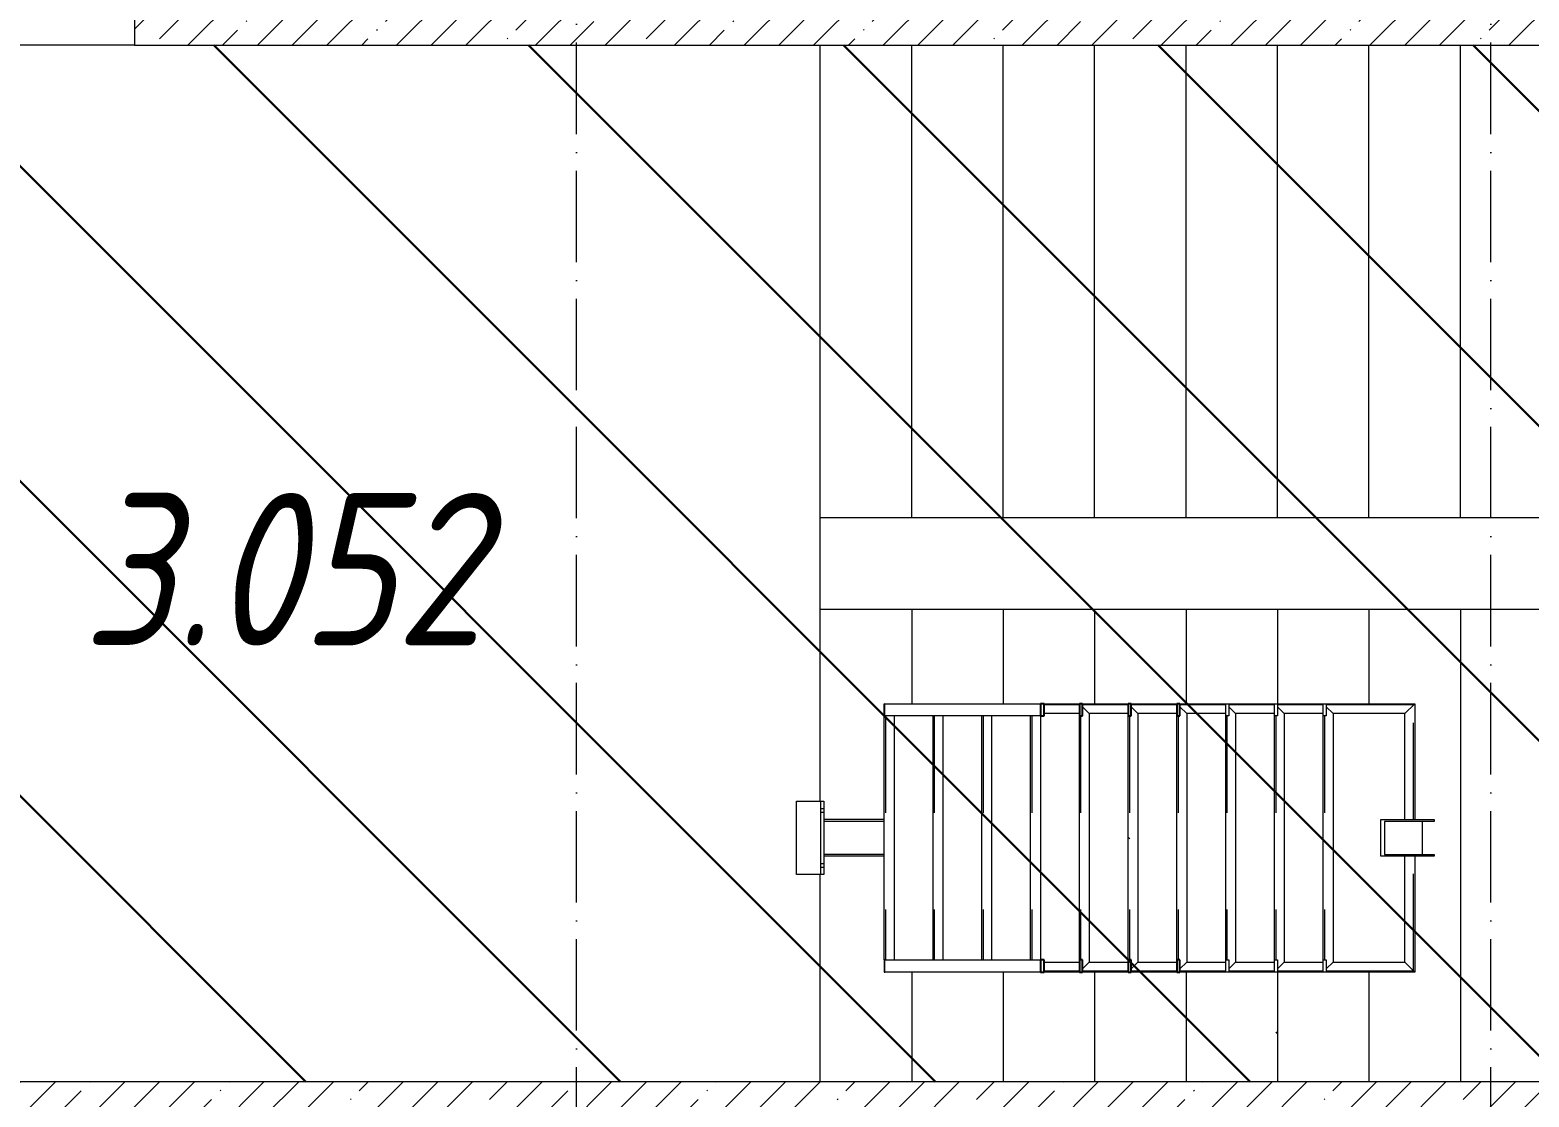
# Model space of a CAD drawing. Header units: millimetres. Extents: x 35697 to 388678, y -91946 to 171347.
# Drawn here: x 299028 to 303946, y -42832 to -39332 of the extents above; entities that cross this region are included whole.
import ezdxf

# ---------------------------------------------------------------- set-up
doc = ezdxf.new("R2010")
doc.units = ezdxf.units.MM
doc.linetypes.add('50_200_ШТРИХ_1Т_ш5_п1_п1_', pattern=[700, 500, -100, 0, -100])
doc.linetypes.add('Штрих', pattern=[635, 317.5, -317.5])
for name, color, linetype, lineweight in [('2.1) ПГП окна 2.8 м', 5, 'Continuous', 30), ('4) ЛЕстницы', 5, 'Continuous', 30), ('A-FLOR-____-OTLN', 7, 'Continuous', 9), ('A-GENM-____-HDLN', 7, 'Штрих', 9), ('A-GENM-____-MCUT', 7, 'Continuous', 25), ('A-GENM-____-OTLN', 7, 'Continuous', 9), ('A-WALL-____-MCUT-1', 7, 'Continuous', 9), ('A-WALL-____-OTLN', 7, 'Continuous', 9), ('A-WALL-____-PATT-1', 7, 'Continuous', 9), ('S-GRID-____-OTLN-1', 7, '50_200_ШТРИХ_1Т_ш5_п1_п1_', 9), ('S-STRS-____-OTLN-1', 7, 'Continuous', 9), ('Марки помещений', 7, 'Continuous', 9), ('стяжа', 7, 'Continuous', 30)]:
    doc.layers.add(name, color=color, linetype=linetype, lineweight=lineweight)
doc.styles.add('ISOCPEUR_I_2', font='isocpeui.ttf', dxfattribs={"width": 0.85, "height": 2.3})
pattern_1 = [(45, (283770.7, -86863.46), (-114.04925, 114.04925), []), (45, (283884.76, -86863.46), (-114.04925, 114.04925), [201.612, -40.322, 3.353, -36.97])]

# ---------------------------------------------------------------- blocks, each defined once
blk = doc.blocks.new('ОМ_Нижняя опорная пятка - ОМ_Нижняя опорная пятка-19082064-АР1_План отверстий 3 этажа в осях 1-64_А-ГГ')
at = {"layer": 'A-GENM-____-OTLN'}
for p, q in [((-96, 10), (-96, 0)), ((-84, 10), (-84, 0)), ((84, 10), (84, 0)), ((96, 10), (96, 0))]:
    blk.add_line(p, q, dxfattribs=at)
blk = doc.blocks.new('ОМ_Труба_ГОСТ 8639-82 - ОМ_Труба_ГОСТ 8639-82-26350154-АР1_План отверстий 3 этажа в осях 1-64_А-ГГ')
at = {"layer": 'A-GENM-____-OTLN'}
for p, q in [((19689.1, 44821), (19689.1, 44941)), ((19689.1, 44941), (19864.1, 44941)), ((19864.1, 44935), (19701.2, 44935)), ((19701.2, 44935), (19701.2, 44827)), ((19824, 44935), (19824, 44827)), ((19864.1, 44941), (19864.1, 44935)), ((19864.1, 44821), (19689.1, 44821)), ((19701.2, 44827), (19864.1, 44827)), ((19864.1, 44827), (19864.1, 44821))]:
    blk.add_line(p, q, dxfattribs=at)
blk = doc.blocks.new('ОМ_Уголок_ГОСТ 8509-93 - ОМ_Уголок_ГОСТ 8509-93-26349651-АР1_План отверстий 3 этажа в осях 1-64_А-ГГ')
at = {"layer": 'A-GENM-____-HDLN'}
for p, q in [((4, -4), (380, -4)), ((500, -4), (876, -4))]:
    blk.add_line(p, q, dxfattribs=at)
at = {"layer": 'A-GENM-____-OTLN'}
for p, q in [((380, 0), (0, 0)), ((32, -32), (0, 0)), ((32, -32), (380, -32)), ((880, 0), (500, 0)), ((500, -32), (848, -32)), ((880, 0), (848, -32))]:
    blk.add_line(p, q, dxfattribs=at)
blk = doc.blocks.new('ОМ_Уголок_ГОСТ 8509-93 - ОМ_Уголок_ГОСТ 8509-93-V88-АР1_План отверстий 3 этажа в осях 1-64_А-ГГ')
at = {"layer": 'A-GENM-____-HDLN'}
blk.add_line((40, -4), (840, -4), dxfattribs=at)
at = {"layer": 'A-GENM-____-OTLN'}
for p, q in [((32, -32), (10, -10)), ((32, -32), (848, -32)), ((840, 0), (40, 0)), ((870, -10), (848, -32))]:
    blk.add_line(p, q, dxfattribs=at)
blk = doc.blocks.new('ОМ_Уголок_ГОСТ 8509-93 - ОМ_Уголок_ГОСТ 8509-93-19082047-АР1_План отверстий 3 этажа в осях 1-64_А-ГГ')
at = {"layer": 'A-GENM-____-HDLN'}
blk.add_line((10, -4), (296, -4), dxfattribs=at)
at = {"layer": 'A-GENM-____-OTLN'}
for p, q in [((300, 0), (10, 0)), ((32, -32), (10, -10)), ((32, -32), (268, -32)), ((300, 0), (268, -32))]:
    blk.add_line(p, q, dxfattribs=at)
blk = doc.blocks.new('ОМ_Уголок_ГОСТ 8509-93 - ОМ_Уголок_ГОСТ 8509-93-V89-АР1_План отверстий 3 этажа в осях 1-64_А-ГГ')
at = {"layer": 'A-GENM-____-HDLN'}
blk.add_line((4, -4), (290, -4), dxfattribs=at)
at = {"layer": 'A-GENM-____-OTLN'}
for p, q in [((290, 0), (0, 0)), ((32, -32), (0, 0)), ((32, -32), (268, -32)), ((290, -10), (268, -32))]:
    blk.add_line(p, q, dxfattribs=at)
blk = doc.blocks.new('ОМ_Уголок_ГОСТ 8509-93 - ОМ_Уголок_ГОСТ 8509-93-V90-АР1_План отверстий 3 этажа в осях 1-64_А-ГГ')
at = {"layer": 'A-GENM-____-HDLN'}
blk.add_line((10, -4), (160, -4), dxfattribs=at)
at = {"layer": 'A-GENM-____-OTLN'}
for p, q in [((160, 0), (10, 0)), ((32, -32), (10, -10)), ((32, -32), (160, -32))]:
    blk.add_line(p, q, dxfattribs=at)
blk = doc.blocks.new('ОМ_Уголок_ГОСТ 8509-93 - ОМ_Уголок_ГОСТ 8509-93-V91-АР1_План отверстий 3 этажа в осях 1-64_А-ГГ')
at = {"layer": 'A-GENM-____-HDLN'}
blk.add_line((140, -4), (290, -4), dxfattribs=at)
at = {"layer": 'A-GENM-____-OTLN'}
for p, q in [((290, 0), (140, 0)), ((140, -32), (268, -32)), ((290, -10), (268, -32))]:
    blk.add_line(p, q, dxfattribs=at)
blk = doc.blocks.new('ОМ_Уголок_ГОСТ 8509-93 - ОМ_Уголок_ГОСТ 8509-93-V92-АР1_План отверстий 3 этажа в осях 1-64_А-ГГ')
at = {"layer": 'A-GENM-____-HDLN'}
blk.add_line((40, -4), (840, -4), dxfattribs=at)
at = {"layer": 'A-GENM-____-OTLN'}
for p, q in [((840, 0), (40, 0)), ((40, -32), (840, -32))]:
    blk.add_line(p, q, dxfattribs=at)
blk = doc.blocks.new('ОМ_Уголок_ГОСТ 8509-93 - ОМ_Уголок_ГОСТ 8509-93-V93-АР1_План отверстий 3 этажа в осях 1-64_А-ГГ')
at = {"layer": 'A-GENM-____-HDLN'}
blk.add_line((44.3, -4), (160, -4), dxfattribs=at)
at = {"layer": 'A-GENM-____-OTLN'}
for p, q in [((160, 0), (44.3, 0)), ((44.3, -32), (160, -32))]:
    blk.add_line(p, q, dxfattribs=at)
blk = doc.blocks.new('ОМ_Уголок_ГОСТ 8509-93 - ОМ_Уголок_ГОСТ 8509-93-V94-АР1_План отверстий 3 этажа в осях 1-64_А-ГГ')
at = {"layer": 'A-GENM-____-HDLN'}
blk.add_line((140, -4), (255.7, -4), dxfattribs=at)
at = {"layer": 'A-GENM-____-OTLN'}
for p, q in [((255.7, 0), (140, 0)), ((140, -32), (255.7, -32))]:
    blk.add_line(p, q, dxfattribs=at)
blk = doc.blocks.new('ОМ_Уголок_ГОСТ 8509-93 - ОМ_Уголок_ГОСТ 8509-93-V95-АР1_План отверстий 3 этажа в осях 1-64_А-ГГ')
at = {"layer": 'A-GENM-____-HDLN'}
blk.add_line((40, -4), (840, -4), dxfattribs=at)
at = {"layer": 'A-GENM-____-OTLN'}
for p, q in [((840, 0), (0, 0)), ((1.3, -1.3), (0, 0)), ((40, -32), (840, -32))]:
    blk.add_line(p, q, dxfattribs=at)
blk = doc.blocks.new('ОМ_Труба_ГОСТ 8639-82 - ОМ_Труба_ГОСТ 8639-82-26527904-АР1_План отверстий 3 этажа в осях 1-64_А-ГГ')
at = {"layer": 'A-GENM-____-HDLN'}
for p, q in [((18060, 44935), (17861.5, 44935)), ((18060, 44827), (17861.5, 44827))]:
    blk.add_line(p, q, dxfattribs=at)
at = {"layer": 'A-GENM-____-OTLN'}
for p, q in [((18060, 44941), (17861.5, 44941)), ((18060, 44821), (17861.5, 44821))]:
    blk.add_line(p, q, dxfattribs=at)
blk = doc.blocks.new('ОМ_Уголок_ГОСТ 8510-86 - ОМ_Уголок_ГОСТ 8510-86-19082066-АР1_План отверстий 3 этажа в осях 1-64_А-ГГ')
at = {"layer": 'A-GENM-____-OTLN'}
for p, q in [((0, 0), (0, -90)), ((240, 0), (0, 0)), ((0, -10), (240, -10)), ((240, -90), (240, 0)), ((0, -90), (240, -90))]:
    blk.add_line(p, q, dxfattribs=at)
blk = doc.blocks.new('ОМ_Полоса_Трапеция прямоугольная_Прокат_ГОСТ 103-2006 - ОМ_Полоса_Трапеция прямоугольная_Прокат_ГОСТ 103-2006-19082130-АР1_План отверстий 3 этажа в осях 1-64_А-ГГ')
at = {"layer": 'A-GENM-____-OTLN'}
for p, q in [((19500, 45321), (19510, 45321)), ((19500, 45281), (19500, 45321)), ((19510, 45321), (19510, 45281)), ((19510, 45281), (19500, 45281))]:
    blk.add_line(p, q, dxfattribs=at)
blk = doc.blocks.new('ОМ_Полоса_Трапеция прямоугольная_Прокат_ГОСТ 103-2006 - ОМ_Полоса_Трапеция прямоугольная_Прокат_ГОСТ 103-2006-V96-АР1_План отверстий 3 этажа в осях 1-64_А-ГГ')
at = {"layer": 'A-GENM-____-MCUT'}
for p, q in [((19030, 45321), (19020, 45321)), ((19020, 45321), (19020, 45281)), ((19030, 45281), (19030, 45321)), ((19020, 45281), (19030, 45281))]:
    blk.add_line(p, q, dxfattribs=at)
blk = doc.blocks.new('ОМ_Полоса_Трапеция прямоугольная_Прокат_ГОСТ 103-2006 - ОМ_Полоса_Трапеция прямоугольная_Прокат_ГОСТ 103-2006-V97-АР1_План отверстий 3 этажа в осях 1-64_А-ГГ')
at = {"layer": 'A-GENM-____-MCUT'}
for p, q in [((18870, 45321), (18860, 45321)), ((18860, 45321), (18860, 45281)), ((18870, 45281), (18870, 45321)), ((18860, 45281), (18870, 45281))]:
    blk.add_line(p, q, dxfattribs=at)
blk = doc.blocks.new('ОМ_Полоса_Трапеция прямоугольная_Прокат_ГОСТ 103-2006 - ОМ_Полоса_Трапеция прямоугольная_Прокат_ГОСТ 103-2006-V98-АР1_План отверстий 3 этажа в осях 1-64_А-ГГ')
at = {"layer": 'A-GENM-____-MCUT'}
for p, q in [((18710, 45321), (18700, 45321)), ((18700, 45321), (18700, 45281)), ((18710, 45281), (18710, 45321)), ((18700, 45281), (18710, 45281))]:
    blk.add_line(p, q, dxfattribs=at)
blk = doc.blocks.new('ОМ_Полоса_Прокат_ГОСТ 103-2006 - ОМ_Полоса_Прокат_ГОСТ 103-2006-20723456-АР1_План отверстий 3 этажа в осях 1-64_А-ГГ')
at = {"layer": 'A-GENM-____-MCUT'}
for p, q in [((18584.3, 45321), (18572.8, 45321)), ((18572.8, 45321), (18572.8, 45281)), ((18584.3, 45281), (18584.3, 45321)), ((18572.8, 45281), (18584.3, 45281))]:
    blk.add_line(p, q, dxfattribs=at)
at = {"layer": 'A-GENM-____-OTLN'}
for p, q in [((18061.3, 45281), (18061.3, 45321)), ((18061.3, 45321), (18572.8, 45321)), ((18572.8, 45281), (18061.3, 45281))]:
    blk.add_line(p, q, dxfattribs=at)
blk = doc.blocks.new('ОМ_Полоса_Трапеция прямоугольная_Прокат_ГОСТ 103-2006 - ОМ_Полоса_Трапеция прямоугольная_Прокат_ГОСТ 103-2006-19082170-АР1_План отверстий 3 этажа в осях 1-64_А-ГГ')
at = {"layer": 'A-GENM-____-OTLN'}
for p, q in [((19500, 44481), (19510, 44481)), ((19500, 44441), (19500, 44481)), ((19510, 44481), (19510, 44441)), ((19510, 44441), (19500, 44441))]:
    blk.add_line(p, q, dxfattribs=at)
blk = doc.blocks.new('ОМ_Полоса_Трапеция прямоугольная_Прокат_ГОСТ 103-2006 - ОМ_Полоса_Трапеция прямоугольная_Прокат_ГОСТ 103-2006-V99-АР1_План отверстий 3 этажа в осях 1-64_А-ГГ')
at = {"layer": 'A-GENM-____-MCUT'}
for p, q in [((19030, 44481), (19020, 44481)), ((19020, 44481), (19020, 44441)), ((19030, 44441), (19030, 44481)), ((19020, 44441), (19030, 44441))]:
    blk.add_line(p, q, dxfattribs=at)
blk = doc.blocks.new('ОМ_Полоса_Трапеция прямоугольная_Прокат_ГОСТ 103-2006 - ОМ_Полоса_Трапеция прямоугольная_Прокат_ГОСТ 103-2006-V100-АР1_План отверстий 3 этажа в осях 1-64_А-ГГ')
at = {"layer": 'A-GENM-____-MCUT'}
for p, q in [((18870, 44481), (18860, 44481)), ((18860, 44481), (18860, 44441)), ((18870, 44441), (18870, 44481)), ((18860, 44441), (18870, 44441))]:
    blk.add_line(p, q, dxfattribs=at)
blk = doc.blocks.new('ОМ_Полоса_Трапеция прямоугольная_Прокат_ГОСТ 103-2006 - ОМ_Полоса_Трапеция прямоугольная_Прокат_ГОСТ 103-2006-V101-АР1_План отверстий 3 этажа в осях 1-64_А-ГГ')
at = {"layer": 'A-GENM-____-MCUT'}
for p, q in [((18710, 44481), (18700, 44481)), ((18700, 44481), (18700, 44441)), ((18710, 44441), (18710, 44481)), ((18700, 44441), (18710, 44441))]:
    blk.add_line(p, q, dxfattribs=at)
blk = doc.blocks.new('ОМ_Полоса_Прокат_ГОСТ 103-2006 - ОМ_Полоса_Прокат_ГОСТ 103-2006-19082171-АР1_План отверстий 3 этажа в осях 1-64_А-ГГ')
at = {"layer": 'A-GENM-____-OTLN'}
for p, q in [((18060, 44481), (18060, 44441)), ((18061.3, 44481), (18060, 44481)), ((18060, 44441), (18061.3, 44441))]:
    blk.add_line(p, q, dxfattribs=at)
blk = doc.blocks.new('ОМ_Полоса_Прокат_ГОСТ 103-2006 - ОМ_Полоса_Прокат_ГОСТ 103-2006-20723498-АР1_План отверстий 3 этажа в осях 1-64_А-ГГ')
at = {"layer": 'A-GENM-____-MCUT'}
for p, q in [((18584.3, 44481), (18572.8, 44481)), ((18572.8, 44481), (18572.8, 44441)), ((18584.3, 44441), (18584.3, 44481)), ((18572.8, 44441), (18584.3, 44441))]:
    blk.add_line(p, q, dxfattribs=at)
at = {"layer": 'A-GENM-____-OTLN'}
for p, q in [((18061.3, 44441), (18061.3, 44481)), ((18061.3, 44481), (18572.8, 44481)), ((18572.8, 44441), (18061.3, 44441))]:
    blk.add_line(p, q, dxfattribs=at)
blk = doc.blocks.new('3эт')
at = {"layer": 'S-GRID-____-OTLN-1', "color": 251, "ltscale": 0.6, "true_color": 0x636466}
for p, q in [((300820.7, -91346.1), (300820.7, -36982.5)), ((303820.7, -91346.1), (303820.7, -36982.5))]:
    blk.add_line(p, q, dxfattribs=at)

msp = doc.modelspace()

# ---------------------------------------------------------------- hatches: boundary and pattern name
at = {"layer": '2.1) ПГП окна 2.8 м'}
h = msp.add_hatch(dxfattribs=at)
h.set_pattern_fill('ANSI31', color=5, scale=250)
h.paths.add_polyline_path([(302800.7, -42418.4), (302800.7, -42422.4), (302820.7, -42782.4), (302820.7, -42422.4), (302817.7, -42418.4)])
h.paths.add_polyline_path([(301622.2, -42036.4), (301622.2, -42066.4), (301632.2, -42066.4), (301830.7, -42036.4)])
h.paths.add_polyline_path([(302182.7, -41582.4), (302182.7, -42382.4), (302150.7, -42382.4), (302150.7, -41582.4)])
h.paths.add_polyline_path([(302502.7, -41542.4), (302502.7, -41546.4), (302520.7, -41546.4), (302520.7, -41542.4)])
h.paths.add_polyline_path([(302480.7, -41546.4), (302474.7, -41546.4), (302474.7, -41574.4), (302480.7, -41574.4)])
h.paths.add_polyline_path([(302630.7, -42390.4), (302502.7, -42390.4), (302480.7, -42412.4), (302480.7, -42422.4), (302520.7, -42422.4)])
h.paths.add_polyline_path([(302355, -41574.4), (302470.7, -41574.4), (302480.7, -41582.4), (302470.7, -41582.4)])
h.paths.add_polyline_path([(293870.7, -48132.4), (293870.7, -48632.4), (293370.7, -48632.4), (293370.7, -48132.4)])
h.paths.add_polyline_path([(302790.7, -41582.4), (302800.7, -41582.4), (302800.7, -41574.4), (302790.7, -41574.4)])
h.paths.add_polyline_path([(302634.7, -41582.4), (302634.7, -42382.4), (302630.7, -42422.4), (302630.7, -42382.4)])
h.paths.add_polyline_path([(303114.7, -41582.4), (303120.7, -41582.4), (303120.7, -41574.4), (303114.7, -41574.4)], flags=17)
h.paths.add_polyline_path([(303110.7, -42382.4), (303110.7, -41582.4), (303111.9, -41542.4), (303110.7, -41542.4), (303110.7, -42382.4), (303120.7, -42782.4), (303120.7, -42422.4), (303120.2, -42382.4)])
h.paths.add_polyline_path([(289370.7, -52826.4), (289376.7, -52832.4), (289376.7, -52757.4), (289370.7, -52757.4)])
h.paths.add_polyline_path([(293870.7, -54132.4), (293870.7, -54632.4), (293370.7, -54632.4), (293370.7, -54132.4)])
h.paths.add_polyline_path([(297670.7, -56388.4), (297664.7, -56382.4), (297664.7, -56457.4), (297670.7, -56457.4)])
h.paths.add_polyline_path([(289170.7, -70507.4), (289164.7, -70507.4), (288670.7, -70532.4), (289170.7, -70532.4)])
h.paths.add_polyline_path([(298213.1, -58336.4), (298213.1, -58377.9), (298220.7, -58382.4), (298220.7, -58336.4)])
h.paths.add_polyline_path([(298220.7, -63632.4), (298220.7, -63832.4), (298220.7, -64332.4), (297520.7, -64332.4), (297520.7, -63832.4), (297520.7, -63632.4), (297670.7, -63632.4), (298070.7, -63632.4)])
h.paths.add_polyline_path([(298208.2, -63644.9), (298208.2, -63832.4), (297533.2, -63832.4), (297533.2, -63644.9), (297670.7, -63644.9), (297670.7, -63707.4), (298070.7, -63707.4), (298070.7, -63644.9)], flags=16)
h.paths.add_polyline_path([(307020.7, -60632.4), (307020.7, -60732.4), (306820.7, -60732.4), (306820.7, -60661)])
h.paths.add_polyline_path([(298220.7, -69132.4), (298220.7, -69632.4), (297520.7, -69632.4), (297520.7, -69132.4)])
h.paths.add_polyline_path([(298220.7, -72432.4), (298220.7, -72932.4), (297520.7, -72932.4), (297520.7, -72432.4)])
h.paths.add_polyline_path([(293949.8, -53466.1), (295539.5, -53466.1), (295539.5, -52266.1), (293949.8, -52266.1)], flags=9)
h.paths.add_polyline_path([(294786, -59655.5), (296375.7, -59655.5), (296375.7, -58455.5), (294786, -58455.5)], flags=9)
h.paths.add_polyline_path([(301150.5, -66260.4), (302808.8, -66260.4), (302808.8, -65060.4), (301150.5, -65060.4)], flags=9)
at = {"layer": '4) ЛЕстницы'}
h = msp.add_hatch(dxfattribs=at)
h.set_pattern_fill('ANSI31', color=256, scale=230, angle=90)
h.paths.add_polyline_path([(298370.7, -42782.4), (298370.7, -39382.4), (307070.7, -39382.4), (307070.7, -42782.4)])
at = {"layer": 'A-WALL-____-PATT-1'}
h = msp.add_hatch(dxfattribs=at)
h.set_pattern_fill('FP_38', color=256, style=0, pattern_type=2)
h.set_pattern_definition(pattern_1)
h.paths.add_polyline_path([(307070.7, -39382.4), (307320.7, -39382.4), (307320.7, -39132.4), (299370.7, -39132.4), (299370.7, -39382.4), (304966.6, -39382.4)], flags=0)
h = msp.add_hatch(dxfattribs=at)
h.set_pattern_fill('FP_38', color=256, style=0, pattern_type=2)
h.set_pattern_definition(pattern_1)
h.paths.add_polyline_path([(306820.7, -43032.4), (306820.7, -42782.4), (298370.7, -42782.4), (298370.7, -43032.4), (304966.6, -43032.4)], flags=0)

# ---------------------------------------------------------------- linework, layer by layer
at = {"layer": 'A-FLOR-____-OTLN'}
for p, q in [((301620.7, -41862.4), (301620.7, -39382.4)), ((301620.7, -42782.4), (301620.7, -42102.4))]:
    msp.add_line(p, q, dxfattribs=at)
at = {"layer": 'A-WALL-____-MCUT-1'}
for p, q in [((299370.7, -39132.4), (299370.7, -39382.4)), ((299370.7, -39382.4), (307070.7, -39382.4)), ((306820.7, -42782.4), (298370.7, -42782.4))]:
    msp.add_line(p, q, dxfattribs=at)
at = {"layer": 'A-WALL-____-OTLN'}
msp.add_line((299370.7, -39382.4), (298370.7, -39382.4), dxfattribs=at)
at = {"layer": 'S-STRS-____-OTLN-1'}
for p, q in [((301620.7, -40932.4), (301620.7, -39382.4)), ((301920.7, -40932.4), (301920.7, -39382.4)), ((301920.7, -40932.4), (301920.7, -39382.4)), ((302220.7, -40932.4), (302220.7, -39382.4)), ((302220.7, -40932.4), (302220.7, -39382.4)), ((302520.7, -40932.4), (302520.7, -39382.4)), ((302520.7, -40932.4), (302520.7, -39382.4)), ((302820.7, -40932.4), (302820.7, -39382.4)), ((302820.7, -40932.4), (302820.7, -39382.4)), ((303120.7, -40932.4), (303120.7, -39382.4)), ((303120.7, -40932.4), (303120.7, -39382.4)), ((303420.7, -40932.4), (303420.7, -39382.4)), ((303420.7, -40932.4), (303420.7, -39382.4)), ((303720.7, -40932.4), (303720.7, -39382.4)), ((303720.7, -40932.4), (303720.7, -39382.4)), ((301920.7, -40932.4), (301620.7, -40932.4)), ((302220.7, -40932.4), (301920.7, -40932.4)), ((302520.7, -40932.4), (302220.7, -40932.4)), ((302820.7, -40932.4), (302520.7, -40932.4)), ((303120.7, -40932.4), (302820.7, -40932.4)), ((303420.7, -40932.4), (303120.7, -40932.4)), ((303720.7, -40932.4), (303420.7, -40932.4)), ((304020.7, -40932.4), (303720.7, -40932.4)), ((301620.7, -41232.4), (301920.7, -41232.4)), ((301920.7, -41232.4), (302220.7, -41232.4)), ((301920.7, -41232.4), (301920.7, -41542.4)), ((301920.7, -41232.4), (301920.7, -41542.4)), ((302220.7, -41232.4), (302520.7, -41232.4)), ((302220.7, -41232.4), (302220.7, -41542.4)), ((302220.7, -41232.4), (302220.7, -41542.4)), ((302520.7, -41232.4), (302820.7, -41232.4)), ((302520.7, -41232.4), (302520.7, -41542.4)), ((302520.7, -41232.4), (302520.7, -41542.4)), ((302820.7, -41232.4), (303120.7, -41232.4)), ((302820.7, -41232.4), (302820.7, -41542.4)), ((302820.7, -41232.4), (302820.7, -41542.4)), ((303120.7, -41232.4), (303420.7, -41232.4)), ((303120.7, -41232.4), (303120.7, -41542.4)), ((303120.7, -41232.4), (303120.7, -41542.4)), ((303420.7, -41232.4), (303720.7, -41232.4)), ((303420.7, -41232.4), (303420.7, -41542.4)), ((303420.7, -41232.4), (303420.7, -41542.4)), ((303720.7, -41232.4), (304020.7, -41232.4)), ((303720.7, -41232.4), (303720.7, -42782.4)), ((303720.7, -41232.4), (303720.7, -42782.4)), ((301920.7, -42422.4), (301920.7, -42782.4)), ((301920.7, -42422.4), (301920.7, -42782.4)), ((302220.7, -42422.4), (302220.7, -42782.4)), ((302220.7, -42422.4), (302220.7, -42782.4)), ((302520.7, -42422.4), (302520.7, -42782.4)), ((302520.7, -42422.4), (302520.7, -42782.4)), ((302820.7, -42422.4), (302820.7, -42782.4)), ((302820.7, -42422.4), (302820.7, -42782.4)), ((303120.7, -42422.4), (303120.7, -42782.4)), ((303120.7, -42422.4), (303120.7, -42782.4)), ((303420.7, -42422.4), (303420.7, -42782.4)), ((303420.7, -42422.4), (303420.7, -42782.4))]:
    msp.add_line(p, q, dxfattribs=at)

# ---------------------------------------------------------------- block references
at = {"layer": 'A-GENM-____-OTLN', "extrusion": (0, 0, -1)}
for name, p, rotation in [('ОМ_Уголок_ГОСТ 8509-93 - ОМ_Уголок_ГОСТ 8509-93-V95-АР1_План отверстий 3 этажа в осях 1-64_А-ГГ', (-301830.7, -41542.4), 269.9999999999989), ('ОМ_Уголок_ГОСТ 8509-93 - ОМ_Уголок_ГОСТ 8509-93-V88-АР1_План отверстий 3 этажа в осях 1-64_А-ГГ', (-302470.7, -41542.4), 269.9999999999989), ('ОМ_Уголок_ГОСТ 8509-93 - ОМ_Уголок_ГОСТ 8509-93-V88-АР1_План отверстий 3 этажа в осях 1-64_А-ГГ', (-302630.7, -41542.4), 269.9999999999989), ('ОМ_Уголок_ГОСТ 8509-93 - ОМ_Уголок_ГОСТ 8509-93-V88-АР1_План отверстий 3 этажа в осях 1-64_А-ГГ', (-302790.7, -41542.4), 269.9999999999989), ('ОМ_Уголок_ГОСТ 8509-93 - ОМ_Уголок_ГОСТ 8509-93-V88-АР1_План отверстий 3 этажа в осях 1-64_А-ГГ', (-302950.7, -41542.4), 269.9999999999989), ('ОМ_Уголок_ГОСТ 8509-93 - ОМ_Уголок_ГОСТ 8509-93-V88-АР1_План отверстий 3 этажа в осях 1-64_А-ГГ', (-303110.7, -41542.4), 269.9999999999989), ('ОМ_Уголок_ГОСТ 8509-93 - ОМ_Уголок_ГОСТ 8509-93-V88-АР1_План отверстий 3 этажа в осях 1-64_А-ГГ', (-303270.7, -41542.4), 269.9999999999989), ('ОМ_Уголок_ГОСТ 8509-93 - ОМ_Уголок_ГОСТ 8509-93-26349651-АР1_План отверстий 3 этажа в осях 1-64_А-ГГ', (-303570.7, -42422.4), 89.99999999999908), ('ОМ_Уголок_ГОСТ 8509-93 - ОМ_Уголок_ГОСТ 8509-93-V92-АР1_План отверстий 3 этажа в осях 1-64_А-ГГ', (-301990.7, -41542.4), 269.9999999999989), ('ОМ_Уголок_ГОСТ 8509-93 - ОМ_Уголок_ГОСТ 8509-93-V92-АР1_План отверстий 3 этажа в осях 1-64_А-ГГ', (-302150.7, -41542.4), 269.9999999999989), ('ОМ_Уголок_ГОСТ 8509-93 - ОМ_Уголок_ГОСТ 8509-93-V92-АР1_План отверстий 3 этажа в осях 1-64_А-ГГ', (-302310.7, -41542.4), 269.9999999999989), ('ОМ_Уголок_ГОСТ 8510-86 - ОМ_Уголок_ГОСТ 8510-86-19082066-АР1_План отверстий 3 этажа в осях 1-64_А-ГГ', (-301632.2, -42102.4), 89.99999999999918), ('ОМ_Уголок_ГОСТ 8509-93 - ОМ_Уголок_ГОСТ 8509-93-V93-АР1_План отверстий 3 этажа в осях 1-64_А-ГГ', (-302310.7, -42422.4), 180), ('ОМ_Уголок_ГОСТ 8509-93 - ОМ_Уголок_ГОСТ 8509-93-V90-АР1_План отверстий 3 этажа в осях 1-64_А-ГГ', (-302470.7, -42422.4), 180), ('ОМ_Уголок_ГОСТ 8509-93 - ОМ_Уголок_ГОСТ 8509-93-V90-АР1_План отверстий 3 этажа в осях 1-64_А-ГГ', (-302630.7, -42422.4), 180), ('ОМ_Уголок_ГОСТ 8509-93 - ОМ_Уголок_ГОСТ 8509-93-V90-АР1_План отверстий 3 этажа в осях 1-64_А-ГГ', (-302790.7, -42422.4), 180), ('ОМ_Уголок_ГОСТ 8509-93 - ОМ_Уголок_ГОСТ 8509-93-V90-АР1_План отверстий 3 этажа в осях 1-64_А-ГГ', (-302950.7, -42422.4), 180), ('ОМ_Уголок_ГОСТ 8509-93 - ОМ_Уголок_ГОСТ 8509-93-V90-АР1_План отверстий 3 этажа в осях 1-64_А-ГГ', (-303110.7, -42422.4), 180), ('ОМ_Уголок_ГОСТ 8509-93 - ОМ_Уголок_ГОСТ 8509-93-19082047-АР1_План отверстий 3 этажа в осях 1-64_А-ГГ', (-303270.7, -42422.4), 180)]:
    msp.add_blockref(name, p, dxfattribs=dict(at, rotation=rotation))
at = {"layer": 'A-GENM-____-OTLN'}
for name, p in [('ОМ_Полоса_Прокат_ГОСТ 103-2006 - ОМ_Полоса_Прокат_ГОСТ 103-2006-20723456-АР1_План отверстий 3 этажа в осях 1-64_А-ГГ', (283770.7, -86863.5)), ('ОМ_Полоса_Трапеция прямоугольная_Прокат_ГОСТ 103-2006 - ОМ_Полоса_Трапеция прямоугольная_Прокат_ГОСТ 103-2006-V98-АР1_План отверстий 3 этажа в осях 1-64_А-ГГ', (283770.7, -86863.5)), ('ОМ_Полоса_Трапеция прямоугольная_Прокат_ГОСТ 103-2006 - ОМ_Полоса_Трапеция прямоугольная_Прокат_ГОСТ 103-2006-V97-АР1_План отверстий 3 этажа в осях 1-64_А-ГГ', (283770.7, -86863.5)), ('ОМ_Полоса_Трапеция прямоугольная_Прокат_ГОСТ 103-2006 - ОМ_Полоса_Трапеция прямоугольная_Прокат_ГОСТ 103-2006-V96-АР1_План отверстий 3 этажа в осях 1-64_А-ГГ', (283770.7, -86863.5)), ('ОМ_Полоса_Трапеция прямоугольная_Прокат_ГОСТ 103-2006 - ОМ_Полоса_Трапеция прямоугольная_Прокат_ГОСТ 103-2006-19082130-АР1_План отверстий 3 этажа в осях 1-64_А-ГГ', (283450.7, -86863.5)), ('ОМ_Полоса_Трапеция прямоугольная_Прокат_ГОСТ 103-2006 - ОМ_Полоса_Трапеция прямоугольная_Прокат_ГОСТ 103-2006-19082130-АР1_План отверстий 3 этажа в осях 1-64_А-ГГ', (283610.7, -86863.5)), ('ОМ_Полоса_Трапеция прямоугольная_Прокат_ГОСТ 103-2006 - ОМ_Полоса_Трапеция прямоугольная_Прокат_ГОСТ 103-2006-19082130-АР1_План отверстий 3 этажа в осях 1-64_А-ГГ', (283770.7, -86863.5)), ('ОМ_Труба_ГОСТ 8639-82 - ОМ_Труба_ГОСТ 8639-82-26527904-АР1_План отверстий 3 этажа в осях 1-64_А-ГГ', (283770.7, -86863.5)), ('ОМ_Труба_ГОСТ 8639-82 - ОМ_Труба_ГОСТ 8639-82-26350154-АР1_План отверстий 3 этажа в осях 1-64_А-ГГ', (283770.7, -86863.5)), ('ОМ_Полоса_Прокат_ГОСТ 103-2006 - ОМ_Полоса_Прокат_ГОСТ 103-2006-19082171-АР1_План отверстий 3 этажа в осях 1-64_А-ГГ', (283770.7, -86863.5)), ('ОМ_Полоса_Прокат_ГОСТ 103-2006 - ОМ_Полоса_Прокат_ГОСТ 103-2006-20723498-АР1_План отверстий 3 этажа в осях 1-64_А-ГГ', (283770.7, -86863.5)), ('ОМ_Полоса_Трапеция прямоугольная_Прокат_ГОСТ 103-2006 - ОМ_Полоса_Трапеция прямоугольная_Прокат_ГОСТ 103-2006-V101-АР1_План отверстий 3 этажа в осях 1-64_А-ГГ', (283770.7, -86863.5)), ('ОМ_Полоса_Трапеция прямоугольная_Прокат_ГОСТ 103-2006 - ОМ_Полоса_Трапеция прямоугольная_Прокат_ГОСТ 103-2006-V100-АР1_План отверстий 3 этажа в осях 1-64_А-ГГ', (283770.7, -86863.5)), ('ОМ_Полоса_Трапеция прямоугольная_Прокат_ГОСТ 103-2006 - ОМ_Полоса_Трапеция прямоугольная_Прокат_ГОСТ 103-2006-V99-АР1_План отверстий 3 этажа в осях 1-64_А-ГГ', (283770.7, -86863.5)), ('ОМ_Полоса_Трапеция прямоугольная_Прокат_ГОСТ 103-2006 - ОМ_Полоса_Трапеция прямоугольная_Прокат_ГОСТ 103-2006-19082170-АР1_План отверстий 3 этажа в осях 1-64_А-ГГ', (283450.7, -86863.5)), ('ОМ_Полоса_Трапеция прямоугольная_Прокат_ГОСТ 103-2006 - ОМ_Полоса_Трапеция прямоугольная_Прокат_ГОСТ 103-2006-19082170-АР1_План отверстий 3 этажа в осях 1-64_А-ГГ', (283610.7, -86863.5)), ('ОМ_Полоса_Трапеция прямоугольная_Прокат_ГОСТ 103-2006 - ОМ_Полоса_Трапеция прямоугольная_Прокат_ГОСТ 103-2006-19082170-АР1_План отверстий 3 этажа в осях 1-64_А-ГГ', (283770.7, -86863.5))]:
    msp.add_blockref(name, p, dxfattribs=at)
at = {"layer": 'A-GENM-____-OTLN', "extrusion": (0, 0, -1)}
for name, p in [('ОМ_Уголок_ГОСТ 8509-93 - ОМ_Уголок_ГОСТ 8509-93-V94-АР1_План отверстий 3 этажа в осях 1-64_А-ГГ', (-302610.7, -41542.4)), ('ОМ_Уголок_ГОСТ 8509-93 - ОМ_Уголок_ГОСТ 8509-93-V91-АР1_План отверстий 3 этажа в осях 1-64_А-ГГ', (-302770.7, -41542.4)), ('ОМ_Уголок_ГОСТ 8509-93 - ОМ_Уголок_ГОСТ 8509-93-V91-АР1_План отверстий 3 этажа в осях 1-64_А-ГГ', (-302930.7, -41542.4)), ('ОМ_Уголок_ГОСТ 8509-93 - ОМ_Уголок_ГОСТ 8509-93-V91-АР1_План отверстий 3 этажа в осях 1-64_А-ГГ', (-303090.7, -41542.4)), ('ОМ_Уголок_ГОСТ 8509-93 - ОМ_Уголок_ГОСТ 8509-93-V91-АР1_План отверстий 3 этажа в осях 1-64_А-ГГ', (-303250.7, -41542.4)), ('ОМ_Уголок_ГОСТ 8509-93 - ОМ_Уголок_ГОСТ 8509-93-V91-АР1_План отверстий 3 этажа в осях 1-64_А-ГГ', (-303410.7, -41542.4)), ('ОМ_Уголок_ГОСТ 8509-93 - ОМ_Уголок_ГОСТ 8509-93-V89-АР1_План отверстий 3 этажа в осях 1-64_А-ГГ', (-303570.7, -41542.4))]:
    msp.add_blockref(name, p, dxfattribs=at)
at = {"layer": 'A-GENM-____-OTLN', "rotation": 90.00000000000084}
msp.add_blockref('ОМ_Нижняя опорная пятка - ОМ_Нижняя опорная пятка-19082064-АР1_План отверстий 3 этажа в осях 1-64_А-ГГ', (301632.2, -41982.4), dxfattribs=at)
at = {"layer": 'стяжа'}
msp.add_blockref('3эт', (0, 0), dxfattribs=at)

# ---------------------------------------------------------------- texts
at = {"layer": 'Марки помещений', "insert": (299200.4, -40851.2), "char_height": 500, "width": 785.654, "attachment_point": 1, "style": 'ISOCPEUR_I_2'}
msp.add_mtext('3.052', dxfattribs=at)

doc.saveas('drawing.dxf')
